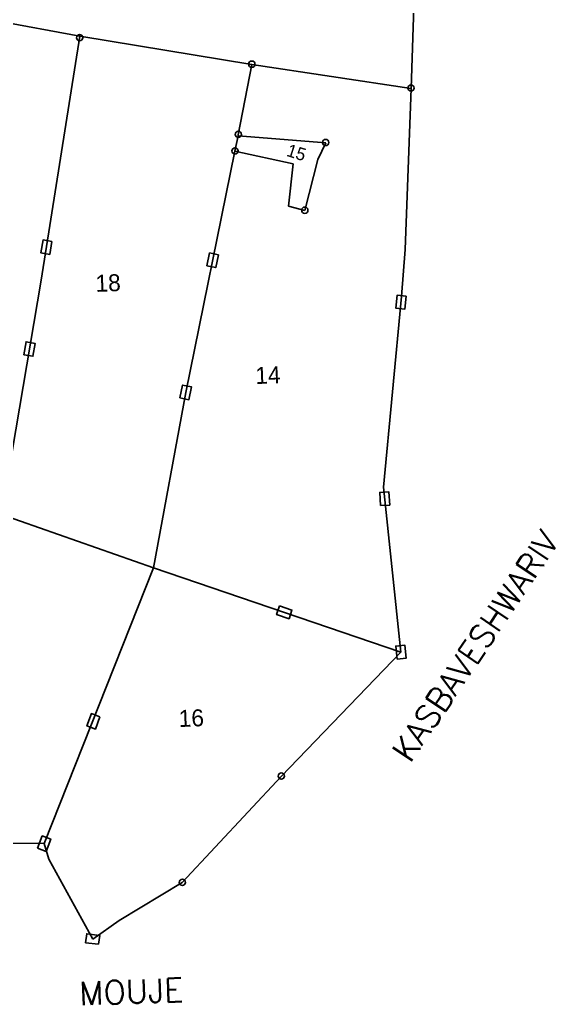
# Model space of a CAD drawing. Header units: metres. Extents: x 291849 to 294090, y 1986296 to 1987853.
# Drawn here: x 293539 to 294090, y 1986296 to 1987311 of the extents above; entities that cross this region are included whole.
import ezdxf

# ---------------------------------------------------------------- set-up
doc = ezdxf.new("R2010")
doc.units = ezdxf.units.M
for name, color, linetype in [('POLY_PARCEL', 6, 'Continuous'), ('SYM_STONE', 1, 'Continuous'), ('TEXT_MAPOUT', 7, 'Continuous'), ('TEXT_PARCEL', 7, 'Continuous'), ('V_BOUND_LINE', 7, 'Continuous')]:
    doc.layers.add(name, color=color, linetype=linetype)
doc.styles.get("Standard").update_dxf_attribs({"font": 'simplex.shx'})
doc.styles.add('TEXT_MAP', font='')
doc.styles.get('TEXT_MAP').set_extended_font_data('Kruti Dev 050')

msp = doc.modelspace()

# ---------------------------------------------------------------- linework, layer by layer
for points in [[(293571.8, 1987082.4), (293569.6, 1987069.1), (293560.4, 1987070.6), (293562.6, 1987083.9)], [(293743, 1987068.7), (293740.3, 1987055.4), (293731.2, 1987057.3), (293733.9, 1987070.5)], [(293936.1, 1987026.2), (293934.8, 1987012.7), (293925.6, 1987013.6), (293926.8, 1987027)], [(293543, 1986965.8), (293545.2, 1986979.1), (293554.4, 1986977.5), (293552.2, 1986964.2)], [(293703.5, 1986921.4), (293706.2, 1986934.6), (293715.4, 1986932.7), (293712.7, 1986919.5)], [(293909.8, 1986810.6), (293909, 1986824.1), (293918.4, 1986824.6), (293919.2, 1986811.1)], [(293805.8, 1986707.3), (293818.6, 1986703.1), (293815.7, 1986694.2), (293802.9, 1986698.4)], [(293926.8, 1986652.6), (293925.4, 1986666), (293934.7, 1986667), (293936.1, 1986653.5)], [(293621.2, 1986593.2), (293616.5, 1986580.6), (293607.7, 1986583.8), (293612.4, 1986596.5)], [(293557, 1986458.2), (293561.9, 1986470.7), (293570.6, 1986467.4), (293565.7, 1986454.8)], [(293619.8, 1986359.2), (293606.4, 1986360.8), (293607.6, 1986370.1), (293621, 1986368.4)]]:
    msp.add_lwpolyline(points, close=True)
at = {"layer": 'POLY_PARCEL'}
for p, q in [((293600.5, 1987293.6), (293460.6, 1987319.3)), ((293560.7, 1987042.6), (293600.5, 1987293.6)), ((293777.3, 1987264.5), (293600.5, 1987293.6)), ((293763.4, 1987192.2), (293777.3, 1987264.5)), ((293777.3, 1987264.5), (293941.2, 1987239.9)), ((293760, 1987175.2), (293763.2, 1987191)), ((293763.2, 1987191), (293763.4, 1987192.2)), ((293763.2, 1987191), (293853.4, 1987183.9)), ((293853.4, 1987183.9), (293845.4, 1987166.6)), ((293709.5, 1986927), (293760, 1987175.2)), ((293820, 1987162.2), (293760, 1987175.2)), ((293845.4, 1987166.6), (293831.8, 1987114.2)), ((293815, 1987118.8), (293820, 1987162.2)), ((293831.8, 1987114.2), (293815, 1987118.8)), ((293519.8, 1986801.4), (293560.7, 1987042.6)), ((293676.1, 1986746.7), (293709.5, 1986927)), ((293676.1, 1986746.7), (293519.8, 1986801.4)), ((293563.8, 1986462.8), (293676.1, 1986746.7)), ((293930.7, 1986659.8), (293676.1, 1986746.7))]:
    msp.add_line(p, q, dxfattribs=at)
at = {"layer": 'SYM_STONE'}
for centre in [(293600.3, 1987292), (293777.4, 1987264.8), (293941.2, 1987240.2), (293763.5, 1987192.5), (293853.4, 1987184.2), (293760, 1987175.5), (293831.9, 1987114.5), (293807.7, 1986532.3), (293706, 1986422.9)]:
    msp.add_circle(centre, 3.22, dxfattribs=at)
at = {"layer": 'V_BOUND_LINE'}
for p, q in [((293941.2, 1987239.9), (293946.4, 1987398)), ((293935.1, 1987074), (293941.2, 1987239.9)), ((293931.4, 1987025.7), (293935.1, 1987074)), ((293912.8, 1986829.7), (293931.4, 1987025.7)), ((293930.7, 1986659.8), (293912.8, 1986829.7)), ((293807.6, 1986532), (293930.7, 1986659.8)), ((293705.9, 1986422.7), (293807.6, 1986532)), ((293403.9, 1986463.8), (293563.8, 1986462.8)), ((293563.8, 1986462.8), (293568.6, 1986446.9)), ((293568.6, 1986446.9), (293613.7, 1986364.6)), ((293641, 1986383.7), (293705.9, 1986422.7)), ((293613.7, 1986364.6), (293641, 1986383.7))]:
    msp.add_line(p, q, dxfattribs=at)

# ---------------------------------------------------------------- texts
at = {"layer": 'TEXT_MAPOUT'}
for s, height, rotation, p in [('KASBAVESHWARIV ', 24.251, 56.0265, (293940.3, 1986544.7)), ('MOUJE', 24.25, 2.1947, (293600.4, 1986296.3))]:
    msp.add_text(s, height=height, rotation=rotation, dxfattribs=at).set_placement(p)
at = {"layer": 'TEXT_PARCEL', "style": 'TEXT_MAP'}
for s, height, rotation, p in [('15', 13, 342.4612, (293812.2, 1987170.6)), ('18', 17.46, 2.1947, (293616.9, 1987030.4)), ('14', 17.46, 2.1947, (293781.3, 1986935.6)), ('16', 17.46, 2.1947, (293702.5, 1986582.7))]:
    msp.add_text(s, height=height, rotation=rotation, dxfattribs=at).set_placement(p)

doc.saveas('drawing.dxf')
